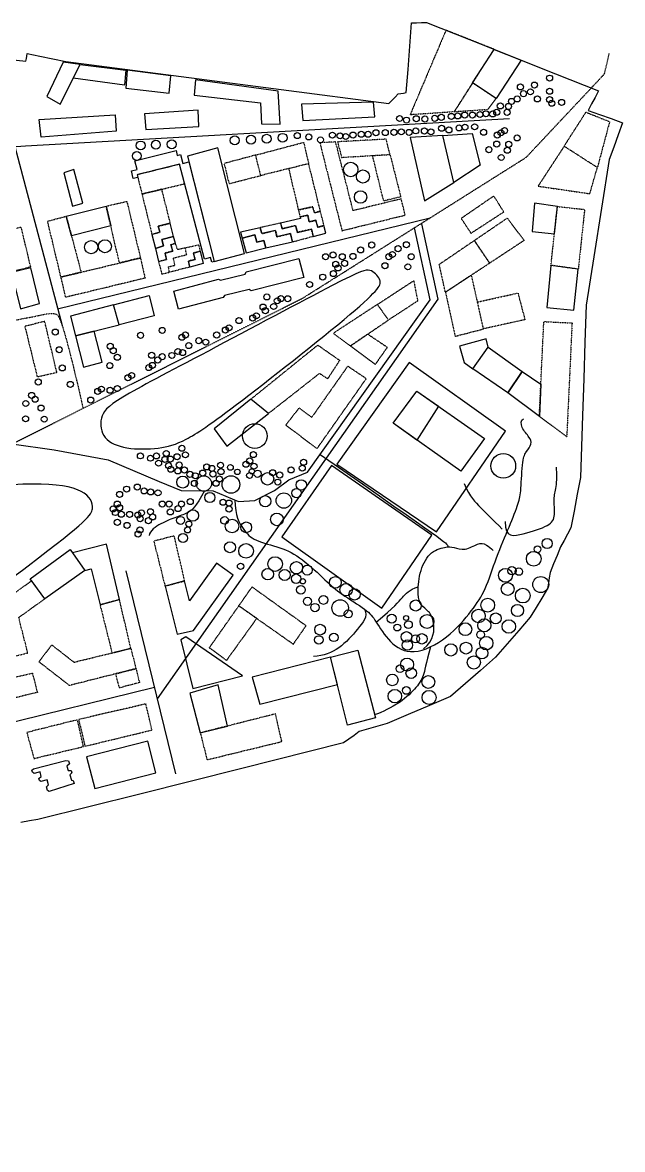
# Model space of a CAD drawing. Header units: metres. Extents: x -48 to 1190, y 0 to 863.
# Drawn here: x 761 to 1190, y 56 to 861 of the extents above; entities that cross this region are included whole.
import ezdxf

# ---------------------------------------------------------------- set-up
doc = ezdxf.new("R2010")
doc.units = ezdxf.units.M
for name, pattern in [('1', [0.002, 0.002]), ('2', [0.001, 0.001]), ('3', [0.012, 0.004, -0.001, 0.004, -0.001, 0.001, -0.001]), ('4', [0.001, 0.001]), ('4 01', [0.001, 0.001]), ('5', [0.012, 0.004, -0.001, 0.004, -0.001, 0.001, -0.001]), ('6', [0.012, 0.004, -0.001, 0.004, -0.001, 0.001, -0.001]), ('7', [0.012, 0.004, -0.001, 0.004, -0.001, 0.001, -0.001]), ('8', [0.001, 0.001]), ('Center', [0.004, 0.0025, -0.0005, 0.0005, -0.0005]), ('Dashed', [0.01, 0.005, -0.005]), ('DOT', [1200, 600, -600])]:
    doc.linetypes.add(name, pattern=pattern)
for name, color, linetype, true_color in [('Buildings', 32, 'Continuous', 0xbf7500), ('Buildings$Commercial', 173, 'Continuous', 0x424ace), ('Buildings$Industrial', 18, 'Continuous', 0x000000), ('Buildings$Library', 215, 'Continuous', 0xb242a5), ('Buildings$Parking', 122, 'Continuous', 0x1ccbb2), ('Buildings$Residential', 55, 'Continuous', 0x919748), ('Playgrounds', 162, 'Continuous', 0x2734c3), ('Site', 225, 'Continuous', 0xb22c80), ('Street', 26, 'Continuous', 0x782a1d), ('Tree$Tree_type_1', 18, 'Continuous', 0x000000), ('Tree$Tree_type_2', 99, 'Continuous', 0x184c16)]:
    doc.layers.add(name, color=color, linetype=linetype, true_color=true_color)

msp = doc.modelspace()

# ---------------------------------------------------------------- linework, layer by layer
at = {"layer": 'Buildings', "linetype": '5'}
msp.add_lwpolyline([(843.11, 752.3), (846.51, 738.53), (877.06, 745.97), (873.41, 759.8)], close=True, dxfattribs=at)
at = {"layer": 'Buildings', "linetype": '4'}
msp.add_lwpolyline([(790.58, 753.67), (796.87, 729.81), (804.19, 732.05), (797.9, 756.16)], close=True, dxfattribs=at)
at = {"layer": 'Buildings', "linetype": '1'}
msp.add_lwpolyline([(769.05, 327.81), (792.22, 333.75), (794.02, 333.66), (794.63, 331.51), (792.81, 329.84), (793.88, 326.65), (795.96, 326.75), (796.45, 325.01), (794.87, 323.71), (796.22, 319.71), (797.3, 319.5), (798.17, 317.31), (780.25, 311.69), (778.92, 312.37), (778.18, 315.09), (779.82, 316.44), (778.84, 320.08), (774.21, 318.78), (773.17, 319.66), (772.82, 321.02), (774.57, 322.43), (773.72, 325.69), (769.59, 324.6), (768.19, 325.43), (767.76, 327.02)], close=True, dxfattribs=at)
at = {"layer": 'Buildings'}
for centre in [(927.2, 565.67), (1104.81, 544.33)]:
    msp.add_circle(centre, 8.82, dxfattribs=at)
msp.add_open_spline([(504.67, 355.72), (503.38, 362.13), (500.73, 375.55), (517.51, 414.89), (551.05, 442.33), (662.81, 508.62), (703.37, 526), (774.55, 533.7), (807.48, 527.29), (813.58, 513.57), (804.74, 500.76), (558.39, 321.5), (546.54, 316.81), (529, 316.81), (508.5, 337.06), (505.97, 349.3), (504.67, 355.72)], degree=3, dxfattribs=at)
at = {"layer": 'Buildings$Commercial', "linetype": '4 01'}
for points in [[(790.14, 832.71), (778.56, 808.22), (787.97, 802.78), (802.34, 831.17)], [(802.34, 831.17), (834.98, 827.07), (834.1, 816.42), (797.41, 821.43)], [(835.98, 826.94), (834.98, 814.19), (866.01, 810.51), (867.25, 823)], [(884.89, 820.24), (883.74, 809.26), (931.15, 803.62), (931.93, 788.66), (945.19, 788.53), (943.83, 812.16)], [(848.26, 795.81), (849.26, 784.61), (887.27, 786.81), (886.67, 798.41)], [(960.61, 802.7), (961.42, 791.03), (1012.96, 793.62), (1011.95, 804.15)]]:
    msp.add_lwpolyline(points, close=True, dxfattribs=at)
at = {"layer": 'Buildings$Commercial', "linetype": '4'}
for points in [[(773.04, 791.8), (827.46, 795.2), (828.06, 783.4), (774.44, 779.19)], [(1061.62, 780.37), (1082.61, 781.73), (1088.22, 759.3), (1069.54, 746.83)], [(1038.14, 778.85), (1048.5, 733.72), (1069.54, 746.83), (1061.62, 780.37)], [(792.42, 722.72), (820.91, 729.84), (824.21, 715.81), (796.14, 708.68)], [(1127.12, 732.1), (1125.45, 711.87), (1141.35, 710.2), (1143.42, 729.64)], [(853.65, 709.71), (856.13, 699.71), (861.82, 701.44), (860.63, 706.02), (869.16, 708.29), (866.79, 717.72), (858.14, 715.54), (859.24, 711.34)], [(959.49, 722.32), (959.77, 721.12), (945.66, 717.86), (946.77, 713.71), (956.3, 716.04), (957.63, 711.12), (967.67, 713.48), (968.85, 708.32), (977.92, 710.67), (976.6, 715.99), (972.12, 714.87), (970.75, 719.78), (966.1, 718.74), (964.98, 723.39)], [(856.13, 699.71), (858.45, 690.34), (864.14, 691.74), (863.03, 696.39), (868.54, 697.69), (867.18, 702.44), (870.58, 703.29), (869.16, 708.29), (860.63, 706.02), (861.82, 701.44)], [(1138.87, 687.59), (1135.91, 657.45), (1155.17, 655.48), (1158.38, 684.87)], [(826.17, 659.41), (851.57, 666.01), (855.18, 651.61), (830.17, 645.21)], [(795.36, 651.41), (798.96, 637.2), (830.17, 645.21), (826.17, 659.41)], [(798.96, 637.2), (804.64, 614.77), (818.17, 618.45), (812.27, 640.58)], [(1073.5, 629.91), (1076.74, 618.08), (1083.06, 613.7), (1094.08, 629.1), (1092.46, 635.1)], [(1094.08, 629.1), (1118.22, 611.82), (1107.95, 596.49), (1083.06, 613.7)], [(1118.22, 611.82), (1131.65, 602.83), (1130.56, 579.69), (1107.95, 596.49)], [(898.11, 570.78), (907.19, 558.31), (937.01, 581.8), (924.37, 592.01)]]:
    msp.add_lwpolyline(points, close=True, dxfattribs=at)
at = {"layer": 'Buildings$Commercial', "linetype": '5'}
for points in [[(1148.27, 772.68), (1163.9, 797.05), (1180.79, 790.25), (1172.03, 757.45)], [(973.65, 775.18), (989.5, 712.36), (1034.6, 723.49), (1031.86, 735.07), (997.43, 726.69), (984.93, 775.79)], [(1148.27, 772.68), (1129.63, 744.19), (1166.65, 738.81), (1172.03, 757.45)], [(846.51, 738.53), (853.65, 709.71), (859.24, 711.34), (858.14, 715.54), (866.79, 717.72), (860.67, 741.98)], [(820.91, 729.84), (835.72, 733.32), (845.44, 692.89), (830.4, 689.42)], [(958.34, 727.18), (959.49, 722.32), (964.98, 723.39), (966.1, 718.74), (970.75, 719.78), (972.12, 714.87), (976.6, 715.99), (974.05, 726.33), (969.85, 725.08), (968.55, 729.45)], [(792.42, 722.72), (803.03, 682.7), (788.63, 679.24), (779.04, 719.17)], [(1084.05, 705.38), (1095.05, 689.17), (1063.44, 668.37), (1059.04, 688.37)], [(1014.84, 659.7), (1040.7, 676.62), (1043.64, 662.16), (1022.72, 648.55)], [(983.34, 639.1), (995.55, 630.04), (1022.72, 648.55), (1014.84, 659.7)], [(1133.75, 647.42), (1153.95, 646.43), (1150.14, 565.13), (1130.56, 579.69)], [(995.55, 630.04), (1013.35, 616.83), (1021.92, 628.97), (1007.83, 638.4)], [(924.37, 592.01), (972.18, 630.67), (987.81, 619.74), (979.21, 606.54), (973.41, 610.34), (937.01, 581.8)], [(958.93, 585.77), (967.99, 579.07), (993.72, 615.57), (1006.84, 606.77), (971.55, 556.65), (949.32, 573.44)]]:
    msp.add_lwpolyline(points, close=True, dxfattribs=at)
at = {"layer": 'Buildings$Commercial', "linetype": '6'}
for points in [[(927.8, 766.38), (962.03, 775.46), (965.69, 760.23), (931.41, 751.77)], [(986.35, 775.86), (989.21, 764.74), (1023.82, 766.82), (1021.05, 777.74)], [(905.2, 760.38), (908.8, 745.97), (931.41, 751.77), (927.8, 766.38)], [(951.37, 756.68), (958.34, 727.18), (968.55, 729.45), (969.85, 725.08), (974.05, 726.33), (965.69, 760.23)], [(1138.87, 687.59), (1143.42, 729.64), (1162.92, 727.53), (1158.38, 684.87)], [(845.44, 692.89), (848.76, 678.46), (792.01, 664.8), (788.63, 679.24)], [(762.82, 644.03), (771.62, 608.06), (785.66, 611.21), (777, 647.57)]]:
    msp.add_lwpolyline(points, close=True, dxfattribs=at)
at = {"layer": 'Buildings$Commercial', "linetype": '7'}
for points in [[(1023.82, 766.82), (1031.5, 736.49), (1019.27, 733.67), (1011.34, 766.07)], [(746.1, 711.27), (753.07, 683.07), (767, 686.63), (760.22, 714.76)]]:
    msp.add_lwpolyline(points, close=True, dxfattribs=at)
at = {"layer": 'Buildings$Commercial', "linetype": '3'}
for points in [[(1074.69, 721.1), (1081.66, 710.56), (1105.16, 725.8), (1098.03, 737.14)], [(945.66, 717.86), (930.99, 714.47), (932.19, 710.26), (941.97, 712.57), (943.04, 708.05), (952.7, 710.31), (954.12, 704.44), (968.85, 708.32), (967.67, 713.48), (957.62, 711.17), (956.3, 716.04), (946.77, 713.71)], [(1084.05, 705.38), (1107.58, 721.36), (1119.67, 705.38), (1095.05, 689.17)], [(858.45, 690.34), (860.65, 681.4), (866.15, 682.65), (865.39, 686.57), (870.12, 687.64), (868.98, 692.91), (878.48, 695.19), (877.44, 700.04), (871.88, 698.71), (870.58, 703.29), (867.21, 702.33), (868.54, 697.69), (863.03, 696.39), (864.14, 691.74)], [(877.44, 700.04), (886.94, 702.32), (888.14, 697.63), (883.33, 696.44), (884.51, 691.7), (879.68, 690.66), (880.7, 686.4), (866.15, 682.65), (865.39, 686.57), (870.12, 687.64), (868.98, 692.91), (878.48, 695.19)], [(1063.44, 668.37), (1070.36, 636.92), (1090.65, 642.19), (1082.13, 680.66)], [(1086.39, 661.43), (1115.27, 667.82), (1120.27, 648.75), (1090.65, 642.19)]]:
    msp.add_lwpolyline(points, close=True, dxfattribs=at)
at = {"layer": 'Buildings$Commercial', "linetype": '2'}
for points in [[(930.99, 714.47), (916.93, 711.22), (918.1, 707.11), (927.29, 709.37), (928.74, 704.11), (933.59, 705.38), (935.1, 700.12), (954.12, 704.44), (952.7, 710.31), (943.04, 708.05), (941.97, 712.57), (932.19, 710.26)], [(918.1, 707.11), (921.06, 696.62), (935.1, 700.12), (933.59, 705.38), (928.74, 704.11), (927.29, 709.37)], [(888.14, 697.63), (890.27, 688.97), (880.7, 686.4), (879.68, 690.66), (884.51, 691.7), (883.34, 696.4)]]:
    msp.add_lwpolyline(points, close=True, dxfattribs=at)
at = {"layer": 'Buildings$Commercial', "linetype": '8'}
msp.add_lwpolyline([(753.21, 682.49), (759.62, 656.56), (773.37, 660.24), (767.18, 685.94)], close=True, dxfattribs=at)
at = {"layer": 'Buildings$Industrial', "linetype": '2'}
for points in [[(843.57, 750.43), (840.25, 749.72), (838.95, 755.21), (843.11, 756.17), (841.43, 762.25), (871.03, 769.6), (871.8, 766.16), (874.04, 766.76), (875.74, 760.38), (880.06, 761.45), (898.12, 690.28), (896.38, 689.84), (895.43, 693.12), (891.29, 692.02), (873.41, 759.8), (843.11, 752.3)], [(878.99, 765.64), (898.12, 690.28), (919.83, 696.12), (900.87, 771.47)], [(869.3, 669.08), (901.31, 677.68), (902.71, 677.08), (920.31, 681.28), (920.91, 683.08), (958.73, 692.49), (962.13, 678.88), (924.63, 669.43), (923.08, 670.29), (905.52, 666.07), (904.57, 664.52), (872.72, 656.33)]]:
    msp.add_lwpolyline(points, close=True, dxfattribs=at)
at = {"layer": 'Buildings$Industrial'}
msp.add_open_spline([(817.51, 578.31), (818.56, 582.83), (824.23, 590.15), (884.96, 621.31), (999.96, 682.86), (1009.72, 685.91), (1017.65, 677.68), (1017.96, 669.14), (903.91, 579.49), (876.46, 561.19), (859.39, 556.31), (834.38, 556.01), (817.92, 563.02), (816.46, 573.79), (817.51, 578.31)], degree=3, dxfattribs=at)
at = {"layer": 'Buildings$Library', "linetype": '2'}
for points in [[(1037.44, 618.1), (985.86, 545.44), (1057.01, 497.25), (1106.33, 569.16)], [(1043.09, 597.77), (1058.48, 586.94), (1043.09, 562.76), (1026.14, 574.8)], [(1043.09, 597.77), (1091.27, 563.88), (1074.33, 540.54), (1026.14, 574.8)]]:
    msp.add_lwpolyline(points, close=True, dxfattribs=at)
at = {"layer": 'Buildings$Parking', "linetype": '7'}
msp.add_lwpolyline([(1063.8, 855.59), (1038.25, 795.38), (1069.85, 797.49), (1098.19, 841.92)], close=True, dxfattribs=at)
at = {"layer": 'Buildings$Parking', "linetype": '4'}
msp.add_lwpolyline([(1098.19, 841.92), (1117.66, 834.18), (1099.58, 806.81), (1082.9, 817.95)], close=True, dxfattribs=at)
at = {"layer": 'Buildings$Parking', "linetype": '5'}
msp.add_lwpolyline([(1082.9, 817.95), (1069.85, 797.49), (1093.8, 799.08), (1099.58, 806.81)], close=True, dxfattribs=at)
at = {"layer": 'Buildings$Residential', "linetype": '5'}
for points in [[(855, 490.52), (863, 458.5), (877.01, 462.11), (869.6, 494.32)], [(740.92, 442.63), (749.19, 406.98), (764.91, 410.7), (758.42, 435.99), (777.06, 449.44), (767.66, 462.24)], [(915.69, 444.41), (954.71, 416.99), (963.85, 430.08), (925.12, 457.83)], [(816.56, 445.08), (825.14, 410.66), (838.55, 414.05), (830.44, 448.77)], [(782.11, 416.39), (797.99, 404.06), (838.55, 414.05), (842.24, 399.46), (794.67, 387.41), (772.88, 404.35)], [(736.43, 388.64), (768.18, 396.32), (771.76, 382.48), (739.84, 374.81)], [(842.24, 399.46), (844.76, 389.5), (830.35, 385.74), (827.85, 395.83)], [(801.32, 363.17), (805.73, 344.03), (853.71, 355.62), (849.28, 374.22)], [(764.17, 353.87), (769.35, 335.26), (804.73, 343.8), (800.46, 362.94)], [(888.21, 353.53), (893.06, 334.36), (946.53, 347.38), (941.91, 367.12)]]:
    msp.add_lwpolyline(points, close=True, dxfattribs=at)
at = {"layer": 'Buildings$Residential', "linetype": '8'}
msp.add_lwpolyline([(766.57, 463.72), (795.2, 484.5), (805.76, 469.47), (777.06, 449.44)], close=True, dxfattribs=at)
at = {"layer": 'Buildings$Residential'}
msp.add_lwpolyline([(805.76, 469.47), (810.15, 470.8), (816.56, 445.08), (830.44, 448.77), (821.2, 488.32), (796.91, 482.14)], close=True, dxfattribs=at)
at = {"layer": 'Buildings$Residential', "linetype": '4'}
for points in [[(863, 458.5), (871.6, 424.1), (883.28, 426.72), (911.69, 466.34), (899.88, 474.74), (880.48, 447.93), (877.01, 462.11)], [(981.34, 407.63), (1000.9, 412.62), (1013.37, 364.29), (993.5, 359.17)], [(925.25, 393.32), (930.89, 374.12), (986.23, 388.05), (981.34, 407.63)], [(880.8, 381.93), (888.21, 353.53), (907.72, 358.47), (901.05, 387.86)]]:
    msp.add_lwpolyline(points, close=True, dxfattribs=at)
at = {"layer": 'Buildings$Residential', "linetype": '6'}
msp.add_lwpolyline([(915.69, 444.41), (894.64, 414.45), (907.04, 405.38), (928.6, 435.33)], close=True, dxfattribs=at)
at = {"layer": 'Buildings$Residential', "linetype": '1'}
msp.add_lwpolyline([(806.9, 336.55), (812.75, 313.91), (856.45, 325.07), (850.71, 347.61)], close=True, dxfattribs=at)
at = {"layer": 'Playgrounds'}
for points in [[(981.95, 544.56), (946.43, 493.63), (1017.94, 442.78), (1053.75, 494.8)], [(874.32, 420.17), (882.83, 385.19), (918.44, 394.44), (877.93, 422.08)]]:
    msp.add_lwpolyline(points, close=True, dxfattribs=at)
at = {"layer": 'Site'}
msp.add_lwpolyline([(692.37, 841.14), (763.63, 833.5), (763.89, 835.29), (764.15, 837.08), (764.41, 838.87), (773.62, 836.98), (782.83, 835.09), (792.05, 833.2), (869.05, 823.21), (946.06, 813.22), (1023.06, 803.22), (1025.26, 805.54), (1027.47, 807.85), (1029.67, 810.16), (1031.57, 810.44), (1033.47, 810.71), (1035.37, 810.99), (1036.68, 827.61), (1037.99, 844.23), (1039.3, 860.86), (1042.86, 860.93), (1046.42, 861.01), (1049.98, 861.08), (1090.92, 844.81), (1131.86, 828.53), (1172.79, 812.26), (1170.35, 807.61), (1167.91, 802.96), (1165.46, 798.31), (1173.63, 795.37), (1181.81, 792.44), (1189.98, 789.5), (1186.83, 780.74), (1183.69, 771.98), (1180.54, 763.23), (1175.02, 728.51), (1169.51, 693.79), (1163.99, 659.08), (1163.17, 632.84), (1162.34, 606.6), (1161.52, 580.35), (1160.97, 565.58), (1160.42, 550.8), (1159.87, 536.03), (1157.62, 524.06), (1155.37, 512.08), (1153.12, 500.11), (1150.67, 495.6), (1148.22, 491.09), (1145.77, 486.57), (1143.27, 480.42), (1140.77, 474.26), (1138.27, 468.11), (1137.67, 464.3), (1137.07, 460.5), (1136.47, 456.69), (1132.35, 449.89), (1128.22, 443.09), (1124.1, 436.29), (1115.82, 426.71), (1107.54, 417.14), (1099.26, 407.56), (1088.52, 398.25), (1077.79, 388.93), (1067.06, 379.62), (1051.95, 373.19), (1036.84, 366.77), (1021.73, 360.34), (1015.12, 358.39), (1008.5, 356.45), (1001.89, 354.5), (998.14, 351.82), (994.39, 349.13), (990.64, 346.44), (917.79, 328.17), (844.93, 309.89), (772.08, 291.62), (766.06, 290.63), (760.03, 289.64)], dxfattribs=at)
at = {"layer": 'Street', "linetype": 'DOT'}
msp.add_line((439.37, 284.02), (855.45, 386.19), dxfattribs=at)
at = {"layer": 'Street', "linetype": 'Center'}
msp.add_lwpolyline([(-24.58, 55.94), (22.73, 83.71), (24.58, 108.76), (98.8, 184.59), (133.34, 200.8), (229.02, 284.57), (348.53, 309.64), (628.04, 497.04), (961.31, 664.11), (1121.19, 764.81), (1177.12, 824.36), (1180.47, 839)], dxfattribs=at)
at = {"layer": 'Street', "linetype": 'DOT'}
for points in [[(560.78, 780.31), (728.79, 770.52), (763.29, 772.95), (1109.18, 792.61)], [(755.72, 772.42), (789.43, 644.71)], [(1046.25, 717.3), (1058.08, 663.34), (857.49, 377.88)], [(835.06, 469.42), (870.6, 324.37)]]:
    msp.add_lwpolyline(points, dxfattribs=at)
at = {"layer": 'Street'}
for points in [[(786.2, 656.56), (1052.52, 721.5)], [(753.59, 559.98), (783.69, 555.9), (822.42, 548.77), (858.72, 533.21), (874.65, 526.73), (897.34, 526.57), (915.49, 518.95), (927.21, 519.64), (941.22, 526.64), (951.42, 534.44), (964.83, 539.84), (1052.64, 662.88), (1041.25, 714.46)]]:
    msp.add_lwpolyline(points, dxfattribs=at)
at = {"layer": 'Street', "linetype": 'Dashed'}
msp.add_open_spline([(746.04, 771.73), (732.79, 756.29), (718.37, 743.65), (712.86, 731.17), (712.53, 718.7), (735.96, 678.52), (736.26, 673.33), (731.94, 657.49), (734.66, 649.19), (743.6, 645.25), (781.01, 653.91), (784.35, 653.15), (789.49, 650.98), (804.45, 585.48)], degree=3, dxfattribs=at)
at = {"layer": 'Street'}
for points in [[(912.91, 520.03), (913.06, 508.55), (919.23, 498.28), (926.18, 490.65), (945.87, 486.32), (960.57, 478.96), (978.97, 461.42), (987.56, 453.32), (1008.3, 441), (1013, 434.52), (1023.26, 417.63), (1039.47, 407.87), (1065.65, 420.72), (1083.33, 442.15), (1092.05, 454.8), (1099.6, 479.04), (1109.51, 501.41), (1116.16, 518.95), (1117.48, 525.29), (1118.37, 550.17), (1121.21, 554.23), (1125.46, 560.25), (1124.02, 564.45), (1117.35, 571.63), (1117.03, 577.14), (1119.29, 577.95)], [(973.9, 552.55), (1065.39, 488.44), (1064.18, 489.93), (1065.32, 486.46)], [(1106.25, 504.52), (1105.48, 492.58), (1119.34, 495.68), (1138.63, 501.51), (1142.35, 508.48), (1140.25, 521.61), (1143.13, 527.77), (1143.13, 538.95), (1142.8, 543.32)], [(1076.73, 531.72), (1081.14, 521.82), (1087.97, 515.39), (1097.02, 506.07), (1104.02, 499.13)], [(891.18, 526.61), (884.91, 514.81), (880.02, 510.88), (871.73, 508), (860.14, 503.65), (852.27, 498.01), (851.63, 494.61)], [(1005.63, 441.98), (1008.14, 436.65), (1001.12, 428.14), (987.94, 412.94), (976.35, 408.58), (969.22, 408.26)], [(1052.71, 415), (1049.25, 402.06), (1048.29, 394.2), (1042.34, 385.16), (1030.13, 373.87), (1015.03, 367.04), (1013.37, 366.62)]]:
    msp.add_open_spline(points, degree=3, dxfattribs=at)
for points, knots in [([(1047.77, 413.52), (1055.52, 420.07), (1055.74, 434.16), (1051.7, 440.45), (1045.41, 445.02), (1043.38, 451.05), (1044.51, 467.97), (1051.37, 482.84), (1063.97, 486.78), (1069.22, 486.52), (1077.23, 483.37), (1087.23, 489.35), (1091.53, 489.01), (1096.09, 485.43), (1097.64, 483.87)], [0, 0, 0, 0, 11.11292, 22.225841, 33.338761, 44.451682, 55.564602, 66.677522, 77.790443, 88.903363, 100.016284, 111.129204, 122.242125, 129.77087, 129.77087, 129.77087, 129.77087]), ([(1013.93, 432.79), (1027.08, 443.7), (1032.11, 449.59), (1037.4, 455.75), (1043.99, 457.93)], [0, 0, 0, 0, 21.43007, 38.951789, 38.951789, 38.951789, 38.951789])]:
    msp.add_open_spline(points, degree=3, knots=knots, dxfattribs=at)
at = {"layer": 'Tree$Tree_type_1'}
for centre, radius in [((935.67, 778.03), 3.19), ((947.04, 778.72), 3.19), ((845.6, 773.25), 3.19), ((856.46, 773.76), 3.19), ((867.82, 774.11), 3.19), ((912.85, 776.91), 3.19), ((924.47, 777.43), 3.19), ((842.85, 765.75), 3.19), ((995.76, 756.09), 5.16), ((1004.48, 751.09), 4.65), ((1002.78, 736.42), 4.44), ((810.27, 700.57), 4.71), ((820.05, 701.27), 4.62), ((909.72, 543.25), 2.04), ((914.7, 540.03), 1.97), ((923.4, 537.49), 2.12), ((925.09, 540.43), 1.88), ((929.16, 538.73), 2.58), ((936.26, 535.09), 4.49), ((875.66, 532.73), 4.26), ((890.73, 531.75), 5.5), ((910.12, 531.05), 6.28), ((960.38, 530.73), 3.73), ((895.07, 521.7), 3.64), ((947.94, 519.56), 5.49), ((956.98, 524.88), 3.3), ((934.65, 519.03), 4.05), ((874.15, 505.4), 2.85), ((882.9, 508.91), 4.05), ((905.56, 505.37), 2.77), ((942.94, 506.06), 4.52), ((910.92, 501.32), 4.84), ((921.04, 500.42), 3.86), ((875.87, 492.8), 3.16), ((1136.13, 488.83), 3.63), ((909.4, 486.2), 3.94), ((920.91, 483.6), 5.22), ((1126.58, 477.96), 5.28), ((1129.24, 484.77), 2.45), ((941.7, 474.18), 5.26), ((956.9, 471.57), 4.42), ((917.02, 472.58), 2.27), ((936.45, 466.96), 4.14), ((948.53, 466.43), 3.94), ((956.68, 463.7), 3.39), ((964.68, 469.85), 3.57), ((1106.37, 466.14), 4.93), ((1110.94, 469.44), 2.99), ((1115.94, 468.8), 2.66), ((961.47, 461.89), 1.91), ((984.76, 461.05), 4.2), ((992.5, 455.93), 4.46), ((1107.96, 456.38), 4.59), ((1131.57, 459.55), 5.68), ((960.17, 455.76), 3.12), ((976.23, 448.58), 3.17), ((998.54, 452.52), 4.05), ((1118.73, 451.66), 5.28), ((964.81, 447.53), 2.89), ((970.19, 443.07), 3.02), ((988.17, 442.81), 5.92), ((1042.2, 444.57), 3.98), ((1093.66, 444.83), 4.9), ((1114.92, 441.02), 4.35), ((993.95, 438.6), 2.89), ((1025.08, 435.22), 3.2), ((1035.29, 435.64), 1.78), ((1050.28, 433.2), 4.97), ((1087.09, 437.09), 4.86), ((1091.24, 430.41), 4.71), ((1099.38, 435.4), 3.89), ((973.86, 427.32), 3.86), ((1029.01, 428.84), 2.45), ((1036.99, 430.86), 2.77), ((1077.72, 427.65), 4.56), ((1108.75, 429.6), 4.82), ((972.95, 419.96), 3.03), ((983.71, 421.8), 3.03), ((1035.61, 422.14), 3.8), ((1036.24, 416.29), 3.71), ((1042.09, 420.76), 2.88), ((1046.66, 420.76), 3.72), ((1088.62, 423.72), 2.73), ((1092.61, 417.66), 4.82), ((1067.35, 412.82), 4.36), ((1078.12, 414.13), 4.21), ((1089.54, 410.59), 4.19), ((1035.97, 402.41), 4.66), ((1083.76, 403.9), 4.69), ((1025.47, 391.38), 4.11), ((1030.98, 399.39), 2.76), ((1038.99, 396.24), 3.79), ((1035.44, 383.9), 2.77), ((1051.2, 389.94), 4.56), ((1027.3, 379.83), 4.84), ((1051.72, 378.91), 5.03)]:
    msp.add_circle(centre, radius, dxfattribs=at)
at = {"layer": 'Tree$Tree_type_2'}
for centre in [(1137.86, 821.37), (1117, 815.11), (1124.23, 811.58), (1127.08, 816.4), (1137.86, 812.01), (1110.66, 804.77), (1114.71, 806.52), (1119.24, 810.28), (1129.14, 806.49), (1137.86, 805.99), (1139.48, 803.39), (1146.44, 804.01), (1077.21, 794.95), (1082.77, 794.97), (1088.22, 795.39), (1092.33, 795.88), (1097.15, 795.81), (1100.08, 796.99), (1102.69, 801.53), (1107.54, 796.93), (1108.51, 801.14), (1030.62, 792.51), (1035.61, 791.36), (1042.58, 792.32), (1048.73, 792.18), (1055.85, 792.63), (1060.43, 793.36), (1067.66, 794.04), (1072.29, 794.38), (957.55, 780.32), (965.78, 779.33), (982.63, 780.63), (988.14, 780.12), (992.2, 779.66), (997.37, 780.68), (1003.25, 781.28), (1008.19, 781.28), (1013.77, 782.34), (1020.45, 782.43), (1026.62, 782.65), (1031.87, 782.99), (1037.5, 782.58), (1042.26, 783.68), (1048.41, 783.58), (1053.06, 782.98), (1060.66, 785.58), (1065.94, 784.36), (1073.22, 785.82), (1077.35, 786.33), (1084.33, 786.59), (1090.69, 782.67), (1100.49, 780.66), (1103.09, 782.29), (1105.68, 783.91), (974.13, 777.28), (1100.09, 774.26), (1108.67, 774.07), (1114.7, 778.66), (1094.49, 770.26), (1103.29, 764.66), (1107.69, 769.86), (1002.8, 698.62), (1010.76, 702.15), (1029.56, 699.54), (1035.57, 702.35), (977.73, 693.77), (983.11, 695.08), (989.67, 693.77), (997.29, 694.03), (1022.96, 693.74), (1025.55, 695.36), (1038.97, 693.74), (985.03, 688.35), (986.66, 685.76), (991.38, 689.04), (1020.16, 687.34), (1036.57, 686.54), (975.76, 679.19), (983.37, 681.69), (966.31, 673.94), (935.77, 665.01), (940.66, 658.21), (943.22, 662.25), (945.81, 663.87), (950.77, 663.74), (928.27, 651.53), (933.09, 657.82), (934.71, 655.23), (908.78, 642.98), (915.87, 648.16), (925.67, 649.91), (784.56, 639.91), (845.5, 637.6), (860.98, 641.13), (875.04, 636.22), (877.63, 637.84), (899.92, 637.84), (906.19, 641.36), (787.36, 627.31), (823.88, 629.76), (826.04, 626.58), (872.2, 626.06), (879.99, 630.28), (887.16, 633.81), (892.15, 632.74), (828.92, 621.93), (853.46, 623.35), (853.46, 623.35), (857.78, 619.98), (860.98, 622.35), (867.89, 623.22), (875.56, 625.29), (789.56, 614.3), (823.54, 615.98), (851.42, 614.53), (854.01, 616.15), (772.41, 604.26), (795.33, 602.54), (836.51, 607.29), (839.1, 608.91), (767.69, 594.68), (814.94, 597.54), (817.53, 599.16), (823.74, 598.34), (828.92, 599.6), (763.49, 588.9), (770.18, 591.92), (774.38, 585.61), (809.93, 591.34), (763.32, 577.96), (776.65, 577.71), (875.04, 556.89), (845.4, 551.48), (852.6, 549.82), (856.88, 551.42), (858.38, 546.27), (862.95, 548.98), (863.92, 553.19), (866.81, 549.19), (871.59, 550.86), (877.54, 552.24), (920.89, 545.52), (923.52, 547.89), (926.2, 552.43), (962.04, 546.94), (865.51, 544.49), (867.14, 541.89), (872.16, 540.76), (873.13, 544.97), (876.85, 541.39), (880.83, 538.3), (889.94, 539.23), (892.8, 543.56), (896.48, 542.51), (897.25, 538.52), (902.69, 544.83), (903.03, 540.27), (926.6, 544.12), (939.91, 539.43), (945.02, 537.83), (953.1, 541.45), (961.07, 542.72), (883.99, 531.8), (884.6, 537.25), (899.5, 531.91), (901.89, 535.04), (943.63, 532.73), (830.52, 523.95), (835.54, 527.72), (843.19, 529.21), (848.08, 526.45), (852.66, 525.7), (857.97, 525.07), (825.91, 513.59), (828.92, 517.03), (830.54, 514.43), (860.98, 517.03), (865.95, 517.03), (872.33, 513.8), (874.77, 517.03), (881.05, 518.79), (904.47, 518.32), (908.74, 517.79), (908.74, 513.53), (827.53, 511), (831.82, 509.76), (837.66, 509.65), (843.59, 509.16), (845.21, 506.57), (846.19, 510.78), (851.13, 505.2), (852.59, 511.56), (854.15, 507.84), (866.8, 511.46), (828.92, 504.01), (835.86, 501.78), (845.11, 498.59), (879.08, 498.55), (880.05, 502.77), (843.73, 495.61)]:
    msp.add_circle(centre, 2.16, dxfattribs=at)

doc.saveas('drawing.dxf')
